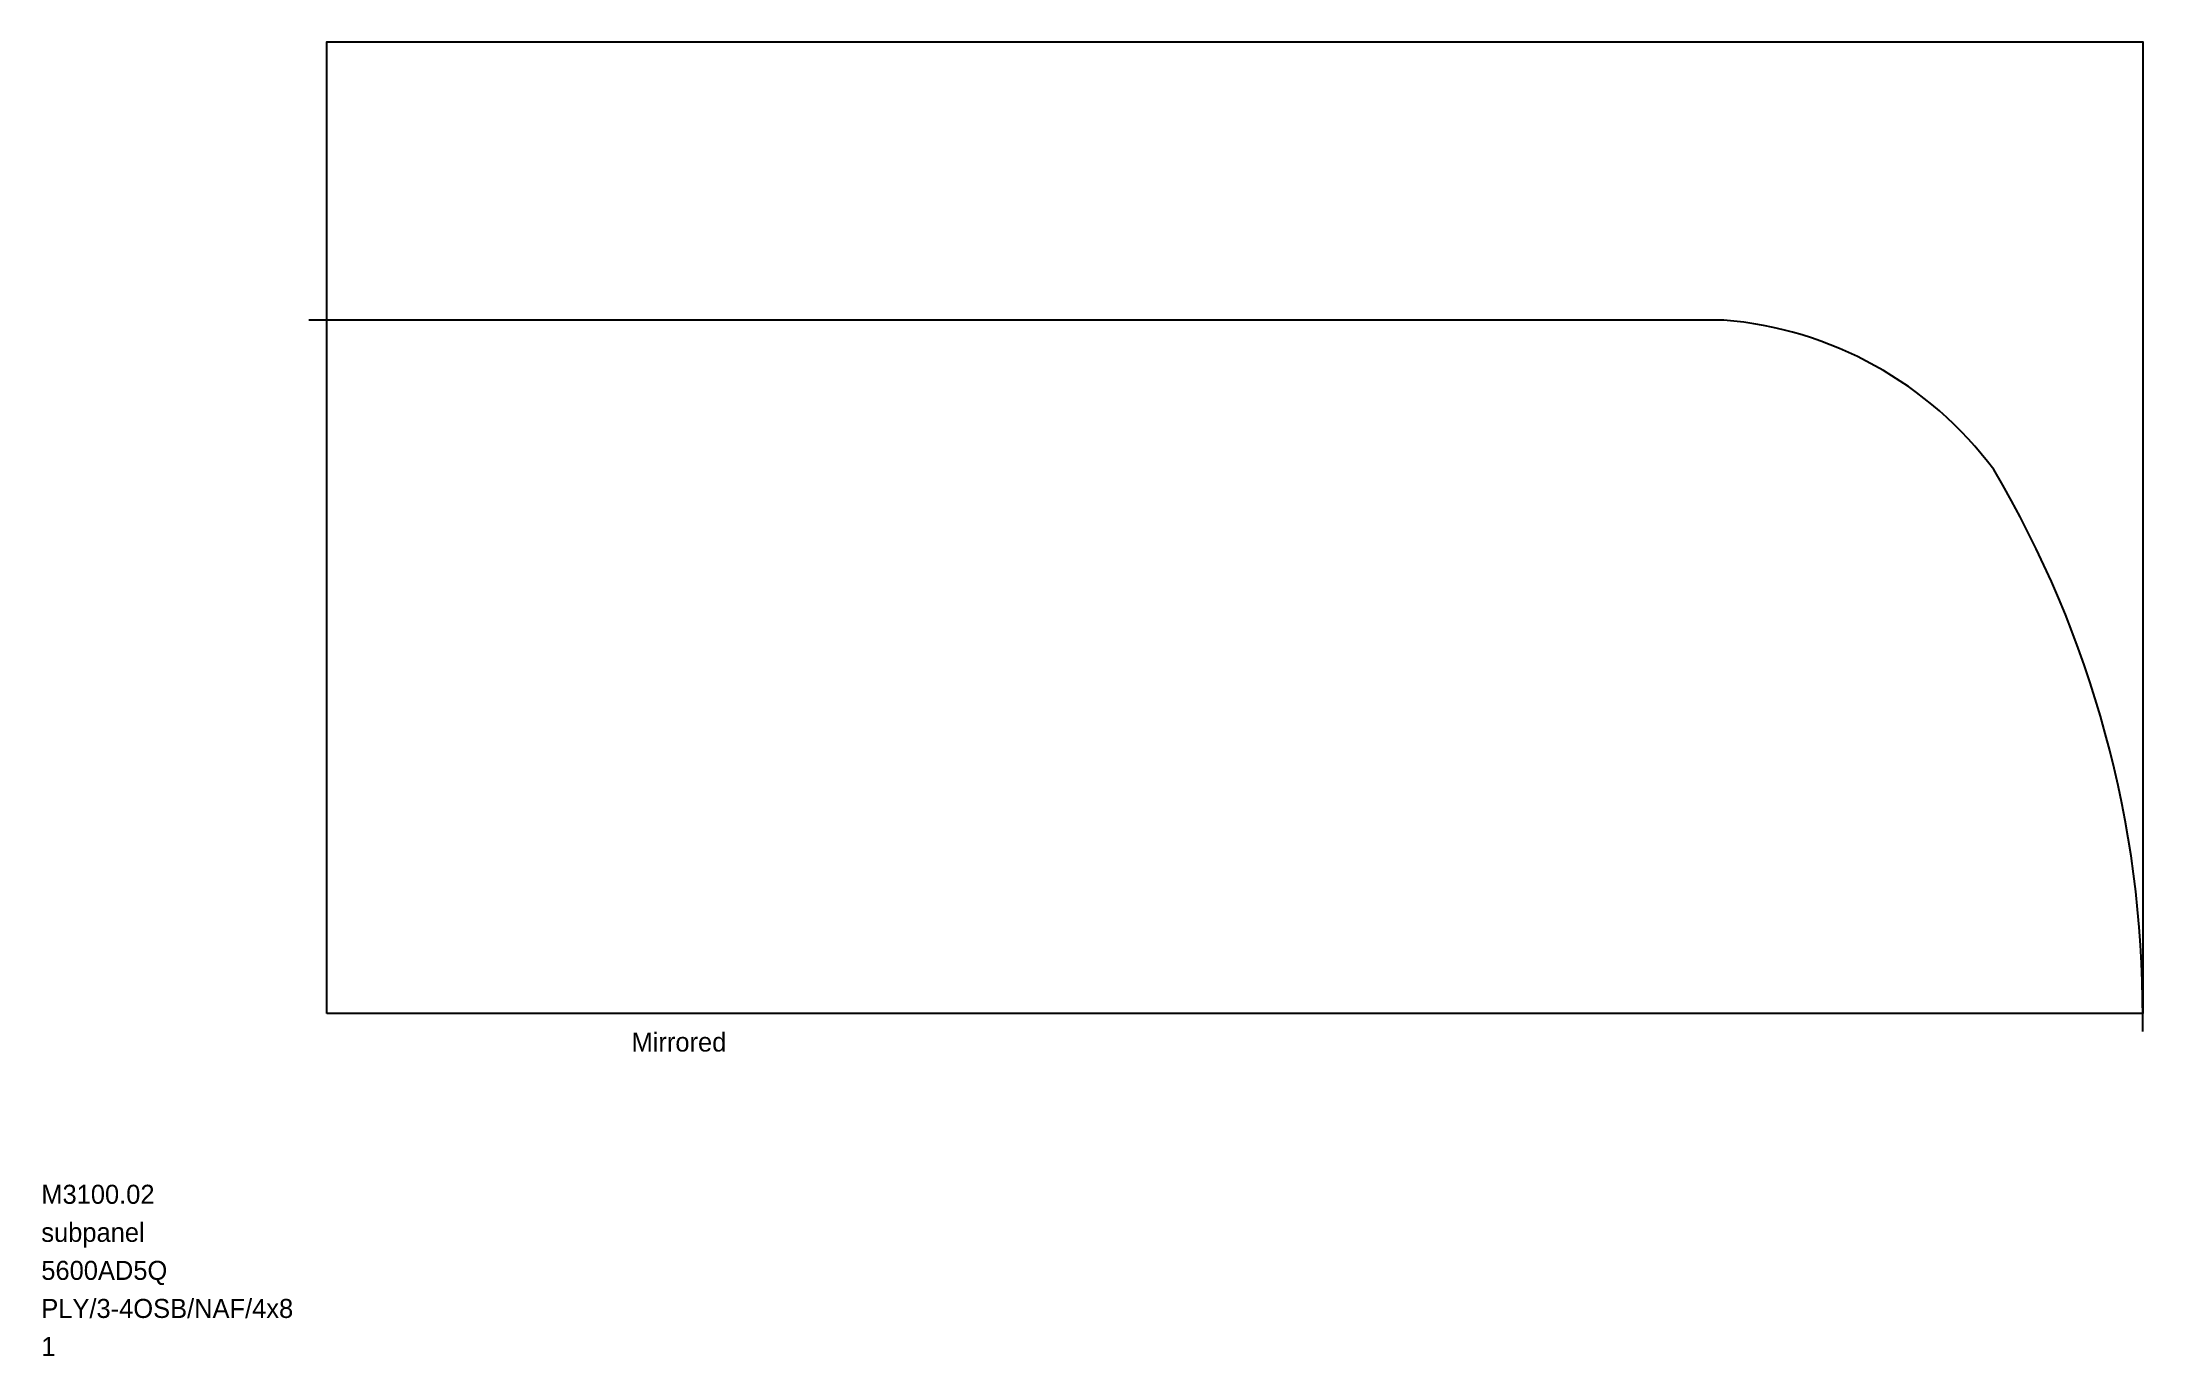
# Model space of a CAD drawing. Header units: metres. Extents: x -7.5 to 47.7, y -9 to 25.5.
import ezdxf

# ---------------------------------------------------------------- set-up
doc = ezdxf.new("R2010")
doc.units = ezdxf.units.M

msp = doc.modelspace()

# ---------------------------------------------------------------- linework, layer by layer
at = {"layer": 'BORDER_Z0P74', "color": 7}
msp.add_lwpolyline([(0, 0), (0, 25.5281), (47.6832, 25.5281), (47.6832, 0)], close=True, dxfattribs=at)
at = {"layer": 'ROUTE_Z0P75LT130RAMP', "color": 3}
msp.add_lwpolyline([(47.690105, -0.474942), (47.683035, -0.100009, 0.135318452), (43.76996, 14.293999, 0.215997906), (36.681927, 18.21983), (-0.1, 18.21983), (-0.475, 18.21983)], format="xyb", dxfattribs=at)

# ---------------------------------------------------------------- texts
at = {"layer": 'DESCRIPTION', "color": 1}
msp.add_text('subpanel', height=0.5, dxfattribs=at).set_placement((-7.5, -6))
at = {"layer": 'FILENAME', "color": 1}
msp.add_text('5600AD5Q', height=0.5, dxfattribs=at).set_placement((-7.5, -7))
at = {"layer": 'ITEMNUMBER', "color": 1}
msp.add_text('M3100.02', height=0.5, dxfattribs=at).set_placement((-7.5, -5))
at = {"layer": 'MATERIALNAME', "color": 1}
msp.add_text('PLY/3-4OSB/NAF/4x8', height=0.5, dxfattribs=at).set_placement((-7.5, -8))
at = {"layer": 'Qty', "color": 1}
msp.add_text('1', height=0.5, dxfattribs=at).set_placement((-7.5, -9))
at = {"layer": 'RUNFIELD', "color": 1}
msp.add_text('Mirrored', height=0.5, dxfattribs=at).set_placement((8, -1))

doc.saveas('drawing.dxf')
